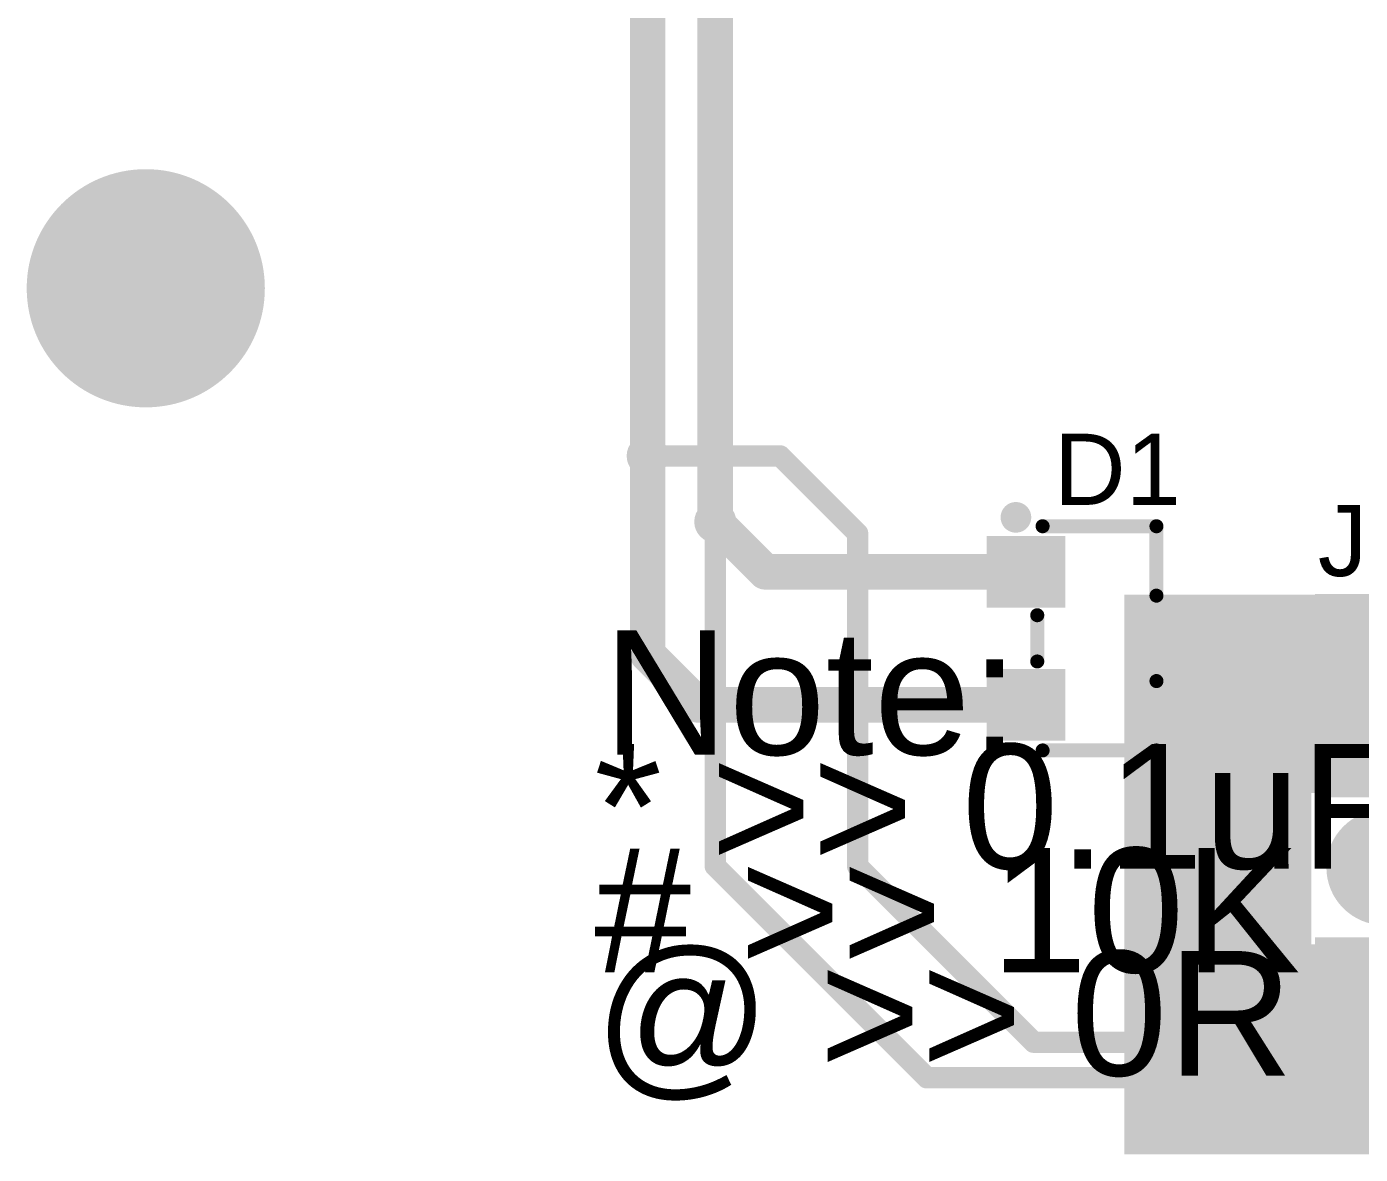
# Model space of a CAD drawing. Header units: millimetres. Extents: x -1.36 to 1.18, y -0.07 to 2.63.
# Drawn here: x -1.175 to -0.425, y 0.153 to 0.787 of the extents above; entities that cross this region are included whole.
import ezdxf

# ---------------------------------------------------------------- set-up
doc = ezdxf.new("R2010")
doc.units = ezdxf.units.MM
doc.header["$MEASUREMENT"] = 0
for name, color, linetype in [('BottomLayer', 5, 'Continuous'), ('BottomSolder', 6, 'Continuous'), ('MultiLayer', 9, 'Continuous'), ('PadHoleLayer', 156, 'Continuous'), ('TopLayer', 1, 'Continuous'), ('TopOverlay', 2, 'Continuous'), ('TopPaste', 8, 'Continuous'), ('TopSolder', 216, 'Continuous'), ('ViaHoleLayer', 16, 'Continuous')]:
    doc.layers.add(name, color=color, linetype=linetype)
doc.styles.add('Arial', font='arial.ttf', dxfattribs={"height": 0.2})

# ---------------------------------------------------------------- blocks, each defined once
blk = doc.blocks.new('SOT_23_8')
at = {"layer": 'TopLayer'}
for points in [[(-0.01614, 0.05748), (0.01614, 0.05748), (0.01614, 0.02126), (-0.01614, 0.02126)], [(-0.05354, -0.02126), (-0.02126, -0.02126), (-0.02126, -0.05748), (-0.05354, -0.05748)], [(0.02126, -0.02126), (0.05354, -0.02126), (0.05354, -0.05748), (0.02126, -0.05748)]]:
    blk.add_hatch(color=1, dxfattribs=at).paths.add_polyline_path(points)
at = {"layer": 'TopPaste'}
for points in [[(-0.01614, 0.05748), (0.01614, 0.05748), (0.01614, 0.02126), (-0.01614, 0.02126)], [(-0.05354, -0.02126), (-0.02126, -0.02126), (-0.02126, -0.05748), (-0.05354, -0.05748)], [(0.02126, -0.02126), (0.05354, -0.02126), (0.05354, -0.05748), (0.02126, -0.05748)]]:
    blk.add_hatch(color=8, dxfattribs=at).paths.add_polyline_path(points)
at = {"layer": 'TopSolder'}
for points in [[(-0.02014, 0.06148), (0.02014, 0.06148), (0.02014, 0.01726), (-0.02014, 0.01726)], [(-0.05754, -0.01726), (-0.01726, -0.01726), (-0.01726, -0.06148), (-0.05754, -0.06148)], [(0.01726, -0.01726), (0.05754, -0.01726), (0.05754, -0.06148), (0.01726, -0.06148)]]:
    blk.add_hatch(color=216, dxfattribs=at).paths.add_polyline_path(points)
at = {"layer": 'TopOverlay', "const_width": 0.00787}
for points in [[(-0.024, 0.034), (-0.063, 0.034)], [(-0.063, -0.03), (-0.063, 0.034)], [(0.063, 0.034), (0.024, 0.034)], [(0.063, -0.03), (0.063, 0.034)], [(0.013, -0.033), (-0.013, -0.033)]]:
    blk.add_lwpolyline(points, dxfattribs=at)
at = {"layer": 'TopOverlay'}
for points, const_width in [([(-0.06497, 0.034, 1), (-0.06103, 0.034, 1)], 0.00394), ([(-0.06497, 0.034, 1), (-0.06103, 0.034, 1)], 0.00394), ([(-0.02597, 0.034, 1), (-0.02203, 0.034, 1)], 0.00394), ([(0.02203, 0.034, 1), (0.02597, 0.034, 1)], 0.00394), ([(0.06103, 0.034, 1), (0.06497, 0.034, 1)], 0.00394), ([(0.06103, 0.034, 1), (0.06497, 0.034, 1)], 0.00394), ([(-0.06497, -0.03, 1), (-0.06103, -0.03, 1)], 0.00394), ([(-0.01497, -0.033, 1), (-0.01103, -0.033, 1)], 0.00394), ([(0.01103, -0.033, 1), (0.01497, -0.033, 1)], 0.00394), ([(0.06103, -0.03, 1), (0.06497, -0.03, 1)], 0.00394), ([(-0.06439, -0.045, 1), (-0.07161, -0.045, 1)], 0.01), ([(-0.07411, -0.045, 1), (-0.06911, -0.045, 1)], 0.005), ([(-0.06689, -0.045, 1), (-0.06189, -0.045, 1)], 0.005)]:
    blk.add_lwpolyline(points, format="xyb", close=True, dxfattribs=dict(at, const_width=const_width))
blk = doc.blocks.new('M55_6012642R_59')
at = {"layer": 'BottomSolder'}
h = blk.add_hatch(color=6, dxfattribs=at)
edge = h.paths.add_edge_path()
edge.add_arc((-0.38701, 0), 0.004, 0, 360)
h = blk.add_hatch(color=6, dxfattribs=at)
edge = h.paths.add_edge_path()
edge.add_arc((0.38701, 0), 0.004, 0, 360)
at = {"layer": 'PadHoleLayer'}
h = blk.add_hatch(color=156, dxfattribs=at)
edge = h.paths.add_edge_path()
edge.add_arc((-0.38701, 0), 0.03248, 0, 360)
h = blk.add_hatch(color=156, dxfattribs=at)
edge = h.paths.add_edge_path()
edge.add_arc((0.38701, 0), 0.03248, 0, 360)
at = {"layer": 'TopLayer'}
for points in [[(-0.42185, 0.14961), (-0.37461, 0.14961), (-0.37461, 0.04331), (-0.42185, 0.04331)], [(0.42185, 0.04331), (0.37461, 0.04331), (0.37461, 0.14961), (0.42185, 0.14961)], [(-0.31575, 0.12992), (-0.28425, 0.12992), (-0.28425, 0.08661), (-0.31575, 0.08661)], [(-0.26575, 0.12992), (-0.23425, 0.12992), (-0.23425, 0.08661), (-0.26575, 0.08661)], [(-0.21575, 0.12992), (-0.18425, 0.12992), (-0.18425, 0.08661), (-0.21575, 0.08661)], [(-0.16575, 0.12992), (-0.13425, 0.12992), (-0.13425, 0.08661), (-0.16575, 0.08661)], [(-0.11575, 0.12992), (-0.08425, 0.12992), (-0.08425, 0.08661), (-0.11575, 0.08661)], [(-0.06575, 0.12992), (-0.03425, 0.12992), (-0.03425, 0.08661), (-0.06575, 0.08661)], [(-0.01575, 0.12992), (0.01575, 0.12992), (0.01575, 0.08661), (-0.01575, 0.08661)], [(0.03425, 0.12992), (0.06575, 0.12992), (0.06575, 0.08661), (0.03425, 0.08661)], [(0.08425, 0.12992), (0.11575, 0.12992), (0.11575, 0.08661), (0.08425, 0.08661)], [(0.13425, 0.12992), (0.16575, 0.12992), (0.16575, 0.08661), (0.13425, 0.08661)], [(0.18425, 0.12992), (0.21575, 0.12992), (0.21575, 0.08661), (0.18425, 0.08661)], [(0.23425, 0.12992), (0.26575, 0.12992), (0.26575, 0.08661), (0.23425, 0.08661)], [(0.28425, 0.12992), (0.31575, 0.12992), (0.31575, 0.08661), (0.28425, 0.08661)], [(-0.42185, -0.04331), (-0.37461, -0.04331), (-0.37461, -0.14961), (-0.42185, -0.14961)], [(0.42185, -0.14961), (0.37461, -0.14961), (0.37461, -0.04331), (0.42185, -0.04331)], [(-0.31575, -0.08661), (-0.28425, -0.08661), (-0.28425, -0.12992), (-0.31575, -0.12992)], [(-0.26575, -0.08661), (-0.23425, -0.08661), (-0.23425, -0.12992), (-0.26575, -0.12992)], [(-0.21575, -0.08661), (-0.18425, -0.08661), (-0.18425, -0.12992), (-0.21575, -0.12992)], [(-0.16575, -0.08661), (-0.13425, -0.08661), (-0.13425, -0.12992), (-0.16575, -0.12992)], [(-0.11575, -0.08661), (-0.08425, -0.08661), (-0.08425, -0.12992), (-0.11575, -0.12992)], [(-0.06575, -0.08661), (-0.03425, -0.08661), (-0.03425, -0.12992), (-0.06575, -0.12992)], [(-0.01575, -0.08661), (0.01575, -0.08661), (0.01575, -0.12992), (-0.01575, -0.12992)], [(0.03425, -0.08661), (0.06575, -0.08661), (0.06575, -0.12992), (0.03425, -0.12992)], [(0.08425, -0.08661), (0.11575, -0.08661), (0.11575, -0.12992), (0.08425, -0.12992)], [(0.13425, -0.08661), (0.16575, -0.08661), (0.16575, -0.12992), (0.13425, -0.12992)], [(0.18425, -0.08661), (0.21575, -0.08661), (0.21575, -0.12992), (0.18425, -0.12992)], [(0.23425, -0.08661), (0.26575, -0.08661), (0.26575, -0.12992), (0.23425, -0.12992)], [(0.28425, -0.08661), (0.31575, -0.08661), (0.31575, -0.12992), (0.28425, -0.12992)]]:
    blk.add_hatch(color=1, dxfattribs=at).paths.add_polyline_path(points)
at = {"layer": 'TopPaste'}
for points in [[(-0.42185, 0.14961), (-0.37461, 0.14961), (-0.37461, 0.04331), (-0.42185, 0.04331)], [(0.42185, 0.04331), (0.37461, 0.04331), (0.37461, 0.14961), (0.42185, 0.14961)], [(-0.31575, 0.12992), (-0.28425, 0.12992), (-0.28425, 0.08661), (-0.31575, 0.08661)], [(-0.26575, 0.12992), (-0.23425, 0.12992), (-0.23425, 0.08661), (-0.26575, 0.08661)], [(-0.21575, 0.12992), (-0.18425, 0.12992), (-0.18425, 0.08661), (-0.21575, 0.08661)], [(-0.16575, 0.12992), (-0.13425, 0.12992), (-0.13425, 0.08661), (-0.16575, 0.08661)], [(-0.11575, 0.12992), (-0.08425, 0.12992), (-0.08425, 0.08661), (-0.11575, 0.08661)], [(-0.06575, 0.12992), (-0.03425, 0.12992), (-0.03425, 0.08661), (-0.06575, 0.08661)], [(-0.01575, 0.12992), (0.01575, 0.12992), (0.01575, 0.08661), (-0.01575, 0.08661)], [(0.03425, 0.12992), (0.06575, 0.12992), (0.06575, 0.08661), (0.03425, 0.08661)], [(0.08425, 0.12992), (0.11575, 0.12992), (0.11575, 0.08661), (0.08425, 0.08661)], [(0.13425, 0.12992), (0.16575, 0.12992), (0.16575, 0.08661), (0.13425, 0.08661)], [(0.18425, 0.12992), (0.21575, 0.12992), (0.21575, 0.08661), (0.18425, 0.08661)], [(0.23425, 0.12992), (0.26575, 0.12992), (0.26575, 0.08661), (0.23425, 0.08661)], [(0.28425, 0.12992), (0.31575, 0.12992), (0.31575, 0.08661), (0.28425, 0.08661)], [(-0.42185, -0.04331), (-0.37461, -0.04331), (-0.37461, -0.14961), (-0.42185, -0.14961)], [(0.42185, -0.14961), (0.37461, -0.14961), (0.37461, -0.04331), (0.42185, -0.04331)], [(-0.31575, -0.08661), (-0.28425, -0.08661), (-0.28425, -0.12992), (-0.31575, -0.12992)], [(-0.26575, -0.08661), (-0.23425, -0.08661), (-0.23425, -0.12992), (-0.26575, -0.12992)], [(-0.21575, -0.08661), (-0.18425, -0.08661), (-0.18425, -0.12992), (-0.21575, -0.12992)], [(-0.16575, -0.08661), (-0.13425, -0.08661), (-0.13425, -0.12992), (-0.16575, -0.12992)], [(-0.11575, -0.08661), (-0.08425, -0.08661), (-0.08425, -0.12992), (-0.11575, -0.12992)], [(-0.06575, -0.08661), (-0.03425, -0.08661), (-0.03425, -0.12992), (-0.06575, -0.12992)], [(-0.01575, -0.08661), (0.01575, -0.08661), (0.01575, -0.12992), (-0.01575, -0.12992)], [(0.03425, -0.08661), (0.06575, -0.08661), (0.06575, -0.12992), (0.03425, -0.12992)], [(0.08425, -0.08661), (0.11575, -0.08661), (0.11575, -0.12992), (0.08425, -0.12992)], [(0.13425, -0.08661), (0.16575, -0.08661), (0.16575, -0.12992), (0.13425, -0.12992)], [(0.18425, -0.08661), (0.21575, -0.08661), (0.21575, -0.12992), (0.18425, -0.12992)], [(0.23425, -0.08661), (0.26575, -0.08661), (0.26575, -0.12992), (0.23425, -0.12992)], [(0.28425, -0.08661), (0.31575, -0.08661), (0.31575, -0.12992), (0.28425, -0.12992)]]:
    blk.add_hatch(color=8, dxfattribs=at).paths.add_polyline_path(points)
at = {"layer": 'TopSolder'}
for points in [[(-0.42585, 0.15361), (-0.37061, 0.15361), (-0.37061, 0.03931), (-0.42585, 0.03931)], [(0.42585, 0.03931), (0.37061, 0.03931), (0.37061, 0.15361), (0.42585, 0.15361)], [(-0.31975, 0.13392), (-0.28025, 0.13392), (-0.28025, 0.08261), (-0.31975, 0.08261)], [(-0.26975, 0.13392), (-0.23025, 0.13392), (-0.23025, 0.08261), (-0.26975, 0.08261)], [(-0.21975, 0.13392), (-0.18025, 0.13392), (-0.18025, 0.08261), (-0.21975, 0.08261)], [(-0.16975, 0.13392), (-0.13025, 0.13392), (-0.13025, 0.08261), (-0.16975, 0.08261)], [(-0.11975, 0.13392), (-0.08025, 0.13392), (-0.08025, 0.08261), (-0.11975, 0.08261)], [(-0.06975, 0.13392), (-0.03025, 0.13392), (-0.03025, 0.08261), (-0.06975, 0.08261)], [(-0.01975, 0.13392), (0.01975, 0.13392), (0.01975, 0.08261), (-0.01975, 0.08261)], [(0.03025, 0.13392), (0.06975, 0.13392), (0.06975, 0.08261), (0.03025, 0.08261)], [(0.08025, 0.13392), (0.11975, 0.13392), (0.11975, 0.08261), (0.08025, 0.08261)], [(0.13025, 0.13392), (0.16975, 0.13392), (0.16975, 0.08261), (0.13025, 0.08261)], [(0.18025, 0.13392), (0.21975, 0.13392), (0.21975, 0.08261), (0.18025, 0.08261)], [(0.23025, 0.13392), (0.26975, 0.13392), (0.26975, 0.08261), (0.23025, 0.08261)], [(0.28025, 0.13392), (0.31975, 0.13392), (0.31975, 0.08261), (0.28025, 0.08261)], [(-0.42585, -0.03931), (-0.37061, -0.03931), (-0.37061, -0.15361), (-0.42585, -0.15361)], [(0.42585, -0.15361), (0.37061, -0.15361), (0.37061, -0.03931), (0.42585, -0.03931)], [(-0.31975, -0.08261), (-0.28025, -0.08261), (-0.28025, -0.13392), (-0.31975, -0.13392)], [(-0.26975, -0.08261), (-0.23025, -0.08261), (-0.23025, -0.13392), (-0.26975, -0.13392)], [(-0.21975, -0.08261), (-0.18025, -0.08261), (-0.18025, -0.13392), (-0.21975, -0.13392)], [(-0.16975, -0.08261), (-0.13025, -0.08261), (-0.13025, -0.13392), (-0.16975, -0.13392)], [(-0.11975, -0.08261), (-0.08025, -0.08261), (-0.08025, -0.13392), (-0.11975, -0.13392)], [(-0.06975, -0.08261), (-0.03025, -0.08261), (-0.03025, -0.13392), (-0.06975, -0.13392)], [(-0.01975, -0.08261), (0.01975, -0.08261), (0.01975, -0.13392), (-0.01975, -0.13392)], [(0.03025, -0.08261), (0.06975, -0.08261), (0.06975, -0.13392), (0.03025, -0.13392)], [(0.08025, -0.08261), (0.11975, -0.08261), (0.11975, -0.13392), (0.08025, -0.13392)], [(0.13025, -0.08261), (0.16975, -0.08261), (0.16975, -0.13392), (0.13025, -0.13392)], [(0.18025, -0.08261), (0.21975, -0.08261), (0.21975, -0.13392), (0.18025, -0.13392)], [(0.23025, -0.08261), (0.26975, -0.08261), (0.26975, -0.13392), (0.23025, -0.13392)], [(0.28025, -0.08261), (0.31975, -0.08261), (0.31975, -0.13392), (0.28025, -0.13392)]]:
    blk.add_hatch(color=216, dxfattribs=at).paths.add_polyline_path(points)
h = blk.add_hatch(color=216, dxfattribs=at)
edge = h.paths.add_edge_path()
edge.add_arc((-0.38701, 0), 0.004, 0, 360)
h = blk.add_hatch(color=216, dxfattribs=at)
edge = h.paths.add_edge_path()
edge.add_arc((0.38701, 0), 0.004, 0, 360)
at = {"layer": 'TopOverlay', "const_width": 0.01}
for points in [[(-0.366, 0.09), (-0.324, 0.09)], [(0.324, 0.09), (0.366, 0.09)], [(-0.366, -0.09), (-0.324, -0.09)], [(0.324, -0.09), (0.366, -0.09)]]:
    blk.add_lwpolyline(points, dxfattribs=at)
at = {"layer": 'TopOverlay'}
for points, const_width in [([(-0.3685, 0.09, 1), (-0.3635, 0.09, 1)], 0.005), ([(-0.3265, 0.09, 1), (-0.3215, 0.09, 1)], 0.005), ([(0.3215, 0.09, 1), (0.3265, 0.09, 1)], 0.005), ([(0.3635, 0.09, 1), (0.3685, 0.09, 1)], 0.005), ([(-0.3685, -0.09, 1), (-0.3635, -0.09, 1)], 0.005), ([(-0.3265, -0.09, 1), (-0.3215, -0.09, 1)], 0.005), ([(0.3215, -0.09, 1), (0.3265, -0.09, 1)], 0.005), ([(0.3635, -0.09, 1), (0.3685, -0.09, 1)], 0.005), ([(-0.326, -0.119, 1), (-0.342, -0.119, 1)], 0.01), ([(-0.3445, -0.119, 1), (-0.3395, -0.119, 1)], 0.005), ([(-0.3285, -0.119, 1), (-0.3235, -0.119, 1)], 0.005)]:
    blk.add_lwpolyline(points, format="xyb", close=True, dxfattribs=dict(at, const_width=const_width))

msp = doc.modelspace()

# ---------------------------------------------------------------- hatches: boundary and pattern name
at = {"layer": 'BottomLayer'}
h = msp.add_hatch(color=5, dxfattribs=at)
edge = h.paths.add_edge_path()
edge.add_arc((-1.1081, 0.63976), 0.05906, 0, 360)
h = msp.add_hatch(color=5, dxfattribs=at)
edge = h.paths.add_edge_path()
edge.add_arc((-0.826, 0.54553), 0.01181, 0, 360)
h = msp.add_hatch(color=5, dxfattribs=at)
edge = h.paths.add_edge_path()
edge.add_arc((-0.788, 0.50853), 0.01181, 0, 360)
h = msp.add_hatch(color=5, dxfattribs=at)
edge = h.paths.add_edge_path()
edge.add_arc((-0.499, 0.448), 0.01181, 0, 360)
h = msp.add_hatch(color=5, dxfattribs=at)
edge = h.paths.add_edge_path()
edge.add_arc((-0.471, 0.448), 0.01181, 0, 360)
h = msp.add_hatch(color=5, dxfattribs=at)
edge = h.paths.add_edge_path()
edge.add_arc((-0.444, 0.448), 0.01181, 0, 360)
h = msp.add_hatch(color=5, dxfattribs=at)
edge = h.paths.add_edge_path()
edge.add_arc((-0.529, 0.358), 0.01181, 0, 360)
h = msp.add_hatch(color=5, dxfattribs=at)
edge = h.paths.add_edge_path()
edge.add_arc((-0.529, 0.329), 0.01181, 0, 360)
h = msp.add_hatch(color=5, dxfattribs=at)
edge = h.paths.add_edge_path()
edge.add_arc((-0.529, 0.3), 0.01181, 0, 360)
h = msp.add_hatch(color=5, dxfattribs=at)
edge = h.paths.add_edge_path()
edge.add_arc((-0.529, 0.271), 0.01181, 0, 360)
h = msp.add_hatch(color=5, dxfattribs=at)
edge = h.paths.add_edge_path()
edge.add_arc((-0.529, 0.242), 0.01181, 0, 360)
h = msp.add_hatch(color=5, dxfattribs=at)
edge = h.paths.add_edge_path()
edge.add_arc((-0.533, 0.171), 0.01181, 0, 360)
h = msp.add_hatch(color=5, dxfattribs=at)
edge = h.paths.add_edge_path()
edge.add_arc((-0.504, 0.171), 0.01181, 0, 360)
h = msp.add_hatch(color=5, dxfattribs=at)
edge = h.paths.add_edge_path()
edge.add_arc((-0.475, 0.171), 0.01181, 0, 360)
h = msp.add_hatch(color=5, dxfattribs=at)
edge = h.paths.add_edge_path()
edge.add_arc((-0.446, 0.171), 0.01181, 0, 360)
h = msp.add_hatch(color=5, dxfattribs=at)
edge = h.paths.add_edge_path()
edge.add_arc((-0.417, 0.171), 0.01181, 0, 360)
at = {"layer": 'BottomSolder'}
h = msp.add_hatch(color=6, dxfattribs=at)
edge = h.paths.add_edge_path()
edge.add_arc((-1.1081, 0.63976), 0.06306, 0, 360)
at = {"layer": 'MultiLayer'}
h = msp.add_hatch(color=9, dxfattribs=at)
edge = h.paths.add_edge_path()
edge.add_arc((-1.1081, 0.63976), 0.05906, 0, 360)
at = {"layer": 'PadHoleLayer'}
h = msp.add_hatch(color=156, dxfattribs=at)
edge = h.paths.add_edge_path()
edge.add_arc((-1.1081, 0.63976), 0.06693, 0, 360)
at = {"layer": 'TopLayer'}
h = msp.add_hatch(color=1, dxfattribs=at)
edge = h.paths.add_edge_path()
edge.add_arc((-1.1081, 0.63976), 0.05906, 0, 360)
h = msp.add_hatch(color=1, dxfattribs=at)
edge = h.paths.add_edge_path()
edge.add_arc((-0.826, 0.54553), 0.01181, 0, 360)
h = msp.add_hatch(color=1, dxfattribs=at)
edge = h.paths.add_edge_path()
edge.add_arc((-0.788, 0.50853), 0.01181, 0, 360)
for points in [[(-0.558, 0.356), (-0.369, 0.356), (-0.369, 0.46752), (-0.558, 0.46752)], [(-0.558, 0.242), (-0.453, 0.242), (-0.453, 0.465), (-0.558, 0.465)], [(-0.558, 0.153), (-0.369, 0.153), (-0.369, 0.271), (-0.558, 0.271)]]:
    msp.add_hatch(color=1, dxfattribs=at).paths.add_polyline_path(points)
h = msp.add_hatch(color=1, dxfattribs=at)
edge = h.paths.add_edge_path()
edge.add_arc((-0.499, 0.448), 0.01181, 0, 360)
h = msp.add_hatch(color=1, dxfattribs=at)
edge = h.paths.add_edge_path()
edge.add_arc((-0.471, 0.448), 0.01181, 0, 360)
h = msp.add_hatch(color=1, dxfattribs=at)
edge = h.paths.add_edge_path()
edge.add_arc((-0.444, 0.448), 0.01181, 0, 360)
h = msp.add_hatch(color=1, dxfattribs=at)
edge = h.paths.add_edge_path()
edge.add_arc((-0.529, 0.358), 0.01181, 0, 360)
h = msp.add_hatch(color=1, dxfattribs=at)
edge = h.paths.add_edge_path()
edge.add_arc((-0.529, 0.329), 0.01181, 0, 360)
h = msp.add_hatch(color=1, dxfattribs=at)
edge = h.paths.add_edge_path()
edge.add_arc((-0.529, 0.3), 0.01181, 0, 360)
h = msp.add_hatch(color=1, dxfattribs=at)
edge = h.paths.add_edge_path()
edge.add_arc((-0.529, 0.271), 0.01181, 0, 360)
h = msp.add_hatch(color=1, dxfattribs=at)
edge = h.paths.add_edge_path()
edge.add_arc((-0.529, 0.242), 0.01181, 0, 360)
h = msp.add_hatch(color=1, dxfattribs=at)
edge = h.paths.add_edge_path()
edge.add_arc((-0.533, 0.171), 0.01181, 0, 360)
h = msp.add_hatch(color=1, dxfattribs=at)
edge = h.paths.add_edge_path()
edge.add_arc((-0.504, 0.171), 0.01181, 0, 360)
h = msp.add_hatch(color=1, dxfattribs=at)
edge = h.paths.add_edge_path()
edge.add_arc((-0.475, 0.171), 0.01181, 0, 360)
h = msp.add_hatch(color=1, dxfattribs=at)
edge = h.paths.add_edge_path()
edge.add_arc((-0.446, 0.171), 0.01181, 0, 360)
h = msp.add_hatch(color=1, dxfattribs=at)
edge = h.paths.add_edge_path()
edge.add_arc((-0.417, 0.171), 0.01181, 0, 360)
at = {"layer": 'TopSolder'}
h = msp.add_hatch(color=216, dxfattribs=at)
edge = h.paths.add_edge_path()
edge.add_arc((-1.1081, 0.63976), 0.06306, 0, 360)
at = {"layer": 'ViaHoleLayer'}
h = msp.add_hatch(color=16, dxfattribs=at)
edge = h.paths.add_edge_path()
edge.add_arc((-0.826, 0.54553), 0.00591, 0, 360)
h = msp.add_hatch(color=16, dxfattribs=at)
edge = h.paths.add_edge_path()
edge.add_arc((-0.788, 0.50853), 0.00591, 0, 360)
h = msp.add_hatch(color=16, dxfattribs=at)
edge = h.paths.add_edge_path()
edge.add_arc((-0.499, 0.448), 0.00591, 0, 360)
h = msp.add_hatch(color=16, dxfattribs=at)
edge = h.paths.add_edge_path()
edge.add_arc((-0.471, 0.448), 0.00591, 0, 360)
h = msp.add_hatch(color=16, dxfattribs=at)
edge = h.paths.add_edge_path()
edge.add_arc((-0.444, 0.448), 0.00591, 0, 360)
h = msp.add_hatch(color=16, dxfattribs=at)
edge = h.paths.add_edge_path()
edge.add_arc((-0.529, 0.358), 0.00591, 0, 360)
h = msp.add_hatch(color=16, dxfattribs=at)
edge = h.paths.add_edge_path()
edge.add_arc((-0.529, 0.329), 0.00591, 0, 360)
h = msp.add_hatch(color=16, dxfattribs=at)
edge = h.paths.add_edge_path()
edge.add_arc((-0.529, 0.3), 0.00591, 0, 360)
h = msp.add_hatch(color=16, dxfattribs=at)
edge = h.paths.add_edge_path()
edge.add_arc((-0.529, 0.271), 0.00591, 0, 360)
h = msp.add_hatch(color=16, dxfattribs=at)
edge = h.paths.add_edge_path()
edge.add_arc((-0.529, 0.242), 0.00591, 0, 360)
h = msp.add_hatch(color=16, dxfattribs=at)
edge = h.paths.add_edge_path()
edge.add_arc((-0.533, 0.171), 0.00591, 0, 360)
h = msp.add_hatch(color=16, dxfattribs=at)
edge = h.paths.add_edge_path()
edge.add_arc((-0.504, 0.171), 0.00591, 0, 360)
h = msp.add_hatch(color=16, dxfattribs=at)
edge = h.paths.add_edge_path()
edge.add_arc((-0.475, 0.171), 0.00591, 0, 360)
h = msp.add_hatch(color=16, dxfattribs=at)
edge = h.paths.add_edge_path()
edge.add_arc((-0.446, 0.171), 0.00591, 0, 360)

# ---------------------------------------------------------------- linework, layer by layer
at = {"layer": 'BottomLayer', "const_width": 0.012}
for points in [[(-0.826, 0.54553), (-0.75153, 0.54553)], [(-0.75153, 0.54553), (-0.708, 0.502)], [(-0.788, 0.315), (-0.788, 0.50853)], [(-0.708, 0.315), (-0.708, 0.502)], [(-0.788, 0.315), (-0.669, 0.196)], [(-0.708, 0.315), (-0.609, 0.216)], [(-0.609, 0.216), (-0.11999, 0.216)], [(-0.669, 0.196), (-0.14999, 0.196)]]:
    msp.add_lwpolyline(points, dxfattribs=at)
at = {"layer": 'BottomLayer', "const_width": 0.006}
for points in [[(-0.829, 0.54553, 1), (-0.823, 0.54553, 1)], [(-0.75453, 0.54553, 1), (-0.74853, 0.54553, 1)], [(-0.75453, 0.54553, 1), (-0.74853, 0.54553, 1)], [(-0.791, 0.50853, 1), (-0.785, 0.50853, 1)], [(-0.711, 0.502, 1), (-0.705, 0.502, 1)], [(-0.711, 0.502, 1), (-0.705, 0.502, 1)], [(-0.791, 0.315, 1), (-0.785, 0.315, 1)], [(-0.791, 0.315, 1), (-0.785, 0.315, 1)], [(-0.711, 0.315, 1), (-0.705, 0.315, 1)], [(-0.711, 0.315, 1), (-0.705, 0.315, 1)], [(-0.612, 0.216, 1), (-0.606, 0.216, 1)], [(-0.612, 0.216, 1), (-0.606, 0.216, 1)], [(-0.672, 0.196, 1), (-0.666, 0.196, 1)], [(-0.672, 0.196, 1), (-0.666, 0.196, 1)]]:
    msp.add_lwpolyline(points, format="xyb", close=True, dxfattribs=at)
at = {"layer": 'TopLayer', "const_width": 0.02}
for points in [[(-0.826, 0.54553), (-0.826, 1.882)], [(-0.788, 0.50853), (-0.788, 1.86953)], [(-0.826, 0.434), (-0.826, 0.54553)], [(-0.788, 0.50853), (-0.75987, 0.4804)], [(-0.75987, 0.4804), (-0.61337, 0.4804)], [(-0.826, 0.434), (-0.7976, 0.4056)], [(-0.7976, 0.4056), (-0.61337, 0.4056)]]:
    msp.add_lwpolyline(points, dxfattribs=at)
at = {"layer": 'TopLayer', "const_width": 0.01}
for points in [[(-0.831, 0.54553, 1), (-0.821, 0.54553, 1)], [(-0.831, 0.54553, 1), (-0.821, 0.54553, 1)], [(-0.793, 0.50853, 1), (-0.783, 0.50853, 1)], [(-0.793, 0.50853, 1), (-0.783, 0.50853, 1)], [(-0.76487, 0.4804, 1), (-0.75487, 0.4804, 1)], [(-0.76487, 0.4804, 1), (-0.75487, 0.4804, 1)], [(-0.61837, 0.4804, 1), (-0.60837, 0.4804, 1)], [(-0.831, 0.434, 1), (-0.821, 0.434, 1)], [(-0.831, 0.434, 1), (-0.821, 0.434, 1)], [(-0.8026, 0.4056, 1), (-0.7926, 0.4056, 1)], [(-0.8026, 0.4056, 1), (-0.7926, 0.4056, 1)], [(-0.61837, 0.4056, 1), (-0.60837, 0.4056, 1)]]:
    msp.add_lwpolyline(points, format="xyb", close=True, dxfattribs=at)

# ---------------------------------------------------------------- block references
at = {"rotation": 270}
msp.add_blockref('SOT_23_8', (-0.574, 0.443), dxfattribs=at)
msp.add_blockref('M55_6012642R_59', (-0.025, 0.31426))

# ---------------------------------------------------------------- texts
at = {"layer": 'TopOverlay', "style": 'Arial'}
for s, p in [('D1', (-0.59766, 0.51801)), ('J3', (-0.44932, 0.47801))]:
    msp.add_text(s, height=0.04, dxfattribs=at).set_placement(p)
for s, p in [('Note:', (-0.851, 0.37753)), ('* >> 0.1uF', (-0.856, 0.31359)), ('# >> 10K', (-0.856, 0.25524)), ('@ >> 0R', (-0.856, 0.19725))]:
    msp.add_text(s, height=0.07, rotation=360, dxfattribs=at).set_placement(p)

doc.saveas('drawing.dxf')
